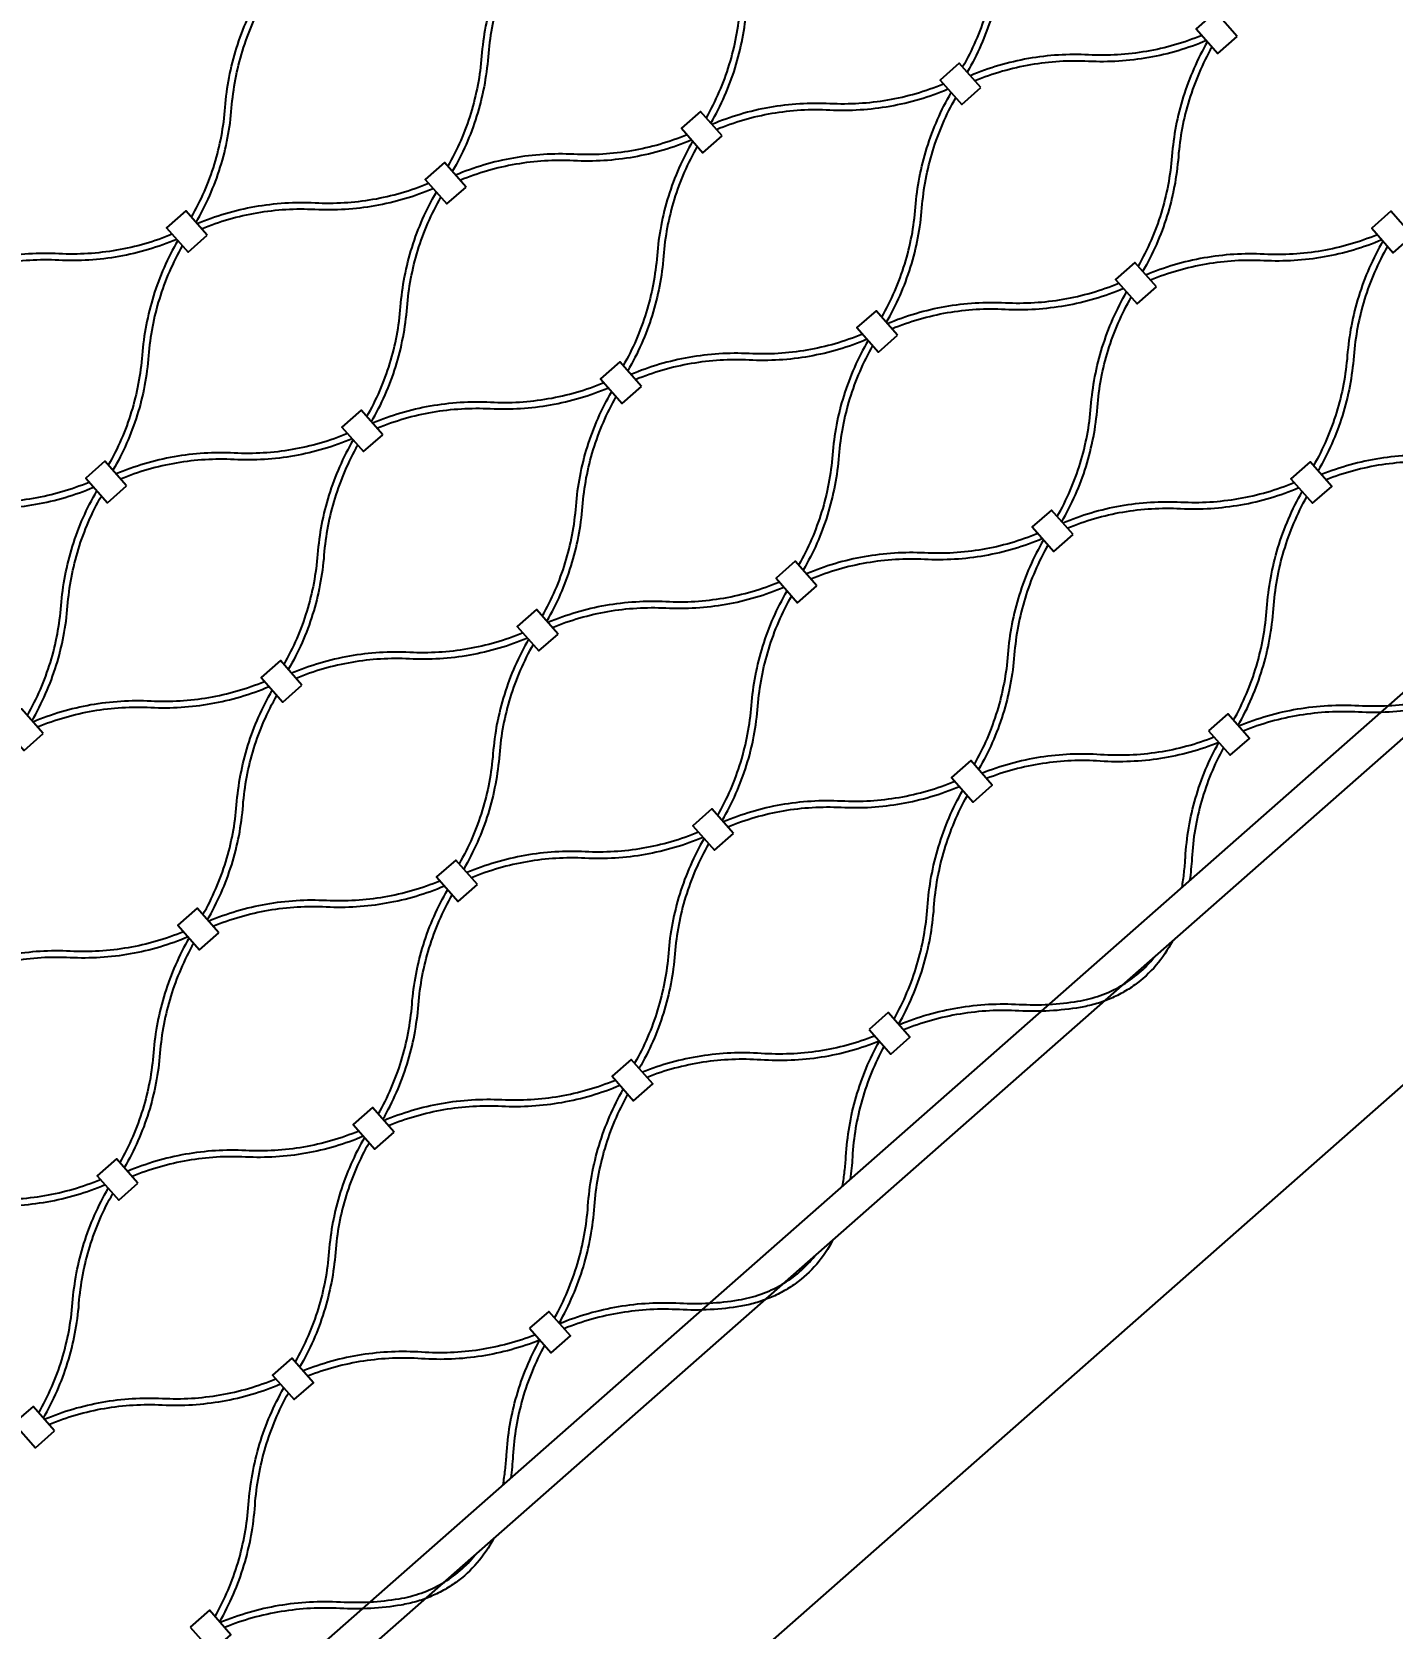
# Model space of a CAD drawing. Header units: millimetres. Extents: x 832728086 to 834530684, y 817551485 to 818349469.
# Drawn here: x 834421415.9 to 834421734.8, y 817819276.6 to 817819650.7 of the extents above; entities that cross this region are included whole.
import ezdxf

# ---------------------------------------------------------------- set-up
doc = ezdxf.new("R2010")
doc.units = ezdxf.units.MM
doc.header["$LTSCALE"] = 100
doc.layers.add('056-Railing-l', color=6, linetype='Continuous', lineweight=25)
for name, color, linetype in [('A-COLS', 3, 'Continuous'), ('DLN0401_', 7, 'Continuous'), ('mesh- l', 8, 'Continuous')]:
    doc.layers.add(name, color=color, linetype=linetype)
doc.styles.get("Standard").update_dxf_attribs({"font": 'swiss.ttf'})

msp = doc.modelspace()

# ---------------------------------------------------------------- linework, layer by layer
at = {"layer": '056-Railing-l'}
for points in [[(834421017.3216, 817818862.1527), (834422015.7335, 817819740.83)], [(834421022.6069, 817818856.1472), (834422021.0188, 817819734.8245)]]:
    msp.add_lwpolyline(points, dxfattribs=at)
at = {"layer": 'A-COLS'}
msp.add_line((834424152.0256, 817821529.0111, 0.0052), (834419835.8825, 817817730.4819, 0.0052), dxfattribs=at)
at = {"layer": 'mesh- l'}
for points in [[(834421650.3818, 817819695.13, 0.05643381), (834421644.6902, 817819682.184, 0.05608633), (834421642.0274, 817819668.2938, -0.05520174), (834421639.4943, 817819654.9527, -0.05548959), (834421634.0968, 817819642.4931)], [(834421651.4486, 817819693.9178, 0.05541212), (834421646.0647, 817819681.4696, 0.05509445), (834421643.5374, 817819668.1437, -0.0561917), (834421640.8688, 817819654.2385, -0.05650781), (834421635.1634, 817819641.2811)], [(834421574.0156, 817819630.5385, 0.05541212), (834421579.3995, 817819642.9866, 0.05509445), (834421581.9268, 817819656.3126, -0.0561917), (834421584.5954, 817819670.2177, -0.05650781), (834421590.3008, 817819683.1751)], [(834421575.0824, 817819629.3263, 0.05643381), (834421580.774, 817819642.2723, 0.05608633), (834421583.4368, 817819656.1624, -0.05520174), (834421585.9699, 817819669.5035, -0.05548959), (834421591.3674, 817819681.9632)], [(834421529.6886, 817819671.824, 0.05643381), (834421523.997, 817819658.8779, 0.05608633), (834421521.3342, 817819644.9878, -0.05520174), (834421518.8011, 817819631.6467, -0.05548959), (834421513.4036, 817819619.187)], [(834421530.7554, 817819670.6117, 0.05541212), (834421525.3715, 817819658.1636, 0.05509445), (834421522.8442, 817819644.8376, -0.0561917), (834421520.1756, 817819630.9325, -0.05650781), (834421514.4702, 817819617.9751)], [(834421453.3224, 817819607.2325, 0.05541212), (834421458.7063, 817819619.6806, 0.05509445), (834421461.2336, 817819633.0066, -0.0561917), (834421463.9022, 817819646.9117, -0.05650781), (834421469.6076, 817819659.8691)], [(834421454.3892, 817819606.0202, 0.05643381), (834421460.0808, 817819618.9663, 0.05608633), (834421462.7436, 817819632.8564, -0.05520174), (834421465.2767, 817819646.1975, -0.05548959), (834421470.6742, 817819658.6572)], [(834421690.2047, 817819649.8806, -0.05541212), (834421677.1733, 817819646.1219, -0.05509445), (834421663.6343, 817819645.3083, 0.0561917), (834421649.5027, 817819644.428, 0.05650781), (834421635.9254, 817819640.4152)], [(834421691.2715, 817819648.6683, -0.05643381), (834421677.7072, 817819644.6678, -0.05608633), (834421663.5914, 817819643.7914, 0.05520174), (834421650.0365, 817819642.974, 0.05548959), (834421636.992, 817819639.2033)], [(834421691.5023, 817819648.4061, 0.05643381), (834421685.8107, 817819635.4601, 0.05608633), (834421683.1479, 817819621.5699, -0.05520174), (834421680.6148, 817819608.2289, -0.05548959), (834421675.2173, 817819595.7692)], [(834421692.5691, 817819647.1939, 0.05541212), (834421687.1852, 817819634.7457, 0.05509445), (834421684.6579, 817819621.4198, -0.0561917), (834421681.9893, 817819607.5146, -0.05650781), (834421676.2839, 817819594.5572)], [(834421575.3132, 817819629.064, -0.05643381), (834421588.8775, 817819633.0646, -0.05608633), (834421602.9933, 817819633.9409, 0.05520174), (834421616.5482, 817819634.7584, 0.05548959), (834421629.5927, 817819638.5291)], [(834421576.38, 817819627.8518, -0.05541212), (834421589.4114, 817819631.6105, -0.05509445), (834421602.9504, 817819632.4241, 0.0561917), (834421617.082, 817819633.3044, 0.05650781), (834421630.6593, 817819637.3172)], [(834421615.1361, 817819583.8146, 0.05541212), (834421620.52, 817819596.2627, 0.05509445), (834421623.0473, 817819609.5887, -0.0561917), (834421625.7159, 817819623.4938, -0.05650781), (834421631.4213, 817819636.4513)], [(834421616.2029, 817819582.6024, 0.05643381), (834421621.8945, 817819595.5484, 0.05608633), (834421624.5573, 817819609.4385, -0.05520174), (834421627.0904, 817819622.7796, -0.05548959), (834421632.4879, 817819635.2393)], [(834421569.5115, 817819626.5745, -0.05541212), (834421556.4801, 817819622.8159, -0.05509445), (834421542.9411, 817819622.0022, 0.0561917), (834421528.8095, 817819621.122, 0.05650781), (834421515.2322, 817819617.1092)], [(834421570.5783, 817819625.3623, -0.05643381), (834421557.014, 817819621.3617, -0.05608633), (834421542.8982, 817819620.4854, 0.05520174), (834421529.3433, 817819619.6679, 0.05548959), (834421516.2988, 817819615.8972)], [(834421570.8091, 817819625.1001, 0.05643381), (834421565.1175, 817819612.154, 0.05608633), (834421562.4547, 817819598.2639, -0.05520174), (834421559.9216, 817819584.9228, -0.05548959), (834421554.5241, 817819572.4631)], [(834421571.8759, 817819623.8879, 0.05541212), (834421566.492, 817819611.4397, 0.05509445), (834421563.9647, 817819598.1138, -0.0561917), (834421561.2961, 817819584.2086, -0.05650781), (834421555.5907, 817819571.2512)], [(834421454.62, 817819605.758, -0.05643381), (834421468.1843, 817819609.7586, -0.05608633), (834421482.3001, 817819610.6349, 0.05520174), (834421495.855, 817819611.4524, 0.05548959), (834421508.8995, 817819615.2231)], [(834421455.6868, 817819604.5458, -0.05541212), (834421468.7182, 817819608.3044, -0.05509445), (834421482.2572, 817819609.1181, 0.0561917), (834421496.3888, 817819609.9983, 0.05650781), (834421509.9661, 817819614.0111)], [(834421494.4429, 817819560.5086, 0.05541212), (834421499.8268, 817819572.9567, 0.05509445), (834421502.3541, 817819586.2827, -0.0561917), (834421505.0227, 817819600.1878, -0.05650781), (834421510.7281, 817819613.1452)], [(834421495.5097, 817819559.2963, 0.05643381), (834421501.2013, 817819572.2424, 0.05608633), (834421503.8641, 817819586.1325, -0.05520174), (834421506.3972, 817819599.4736, -0.05548959), (834421511.7947, 817819611.9333)], [(834421448.8183, 817819603.2685, -0.05541212), (834421435.7869, 817819599.5098, -0.05509445), (834421422.2479, 817819598.6962, 0.0561917), (834421408.1164, 817819597.816, 0.05650781), (834421394.539, 817819593.8032)], [(834421449.8851, 817819602.0563, -0.05643381), (834421436.3208, 817819598.0557, -0.05608633), (834421422.205, 817819597.1794, 0.05520174), (834421408.6502, 817819596.3619, 0.05548959), (834421395.6056, 817819592.5912)], [(834421450.1159, 817819601.7941, 0.05643381), (834421444.4243, 817819588.848, 0.05608633), (834421441.7615, 817819574.9579, -0.05520174), (834421439.2284, 817819561.6168, -0.05548959), (834421433.8309, 817819549.1571)], [(834421451.1827, 817819600.5818, 0.05541212), (834421445.7988, 817819588.1337, 0.05509445), (834421443.2715, 817819574.8077, -0.0561917), (834421440.6029, 817819560.9026, -0.05650781), (834421434.8975, 817819547.9452)], [(834421731.3252, 817819603.1567, -0.05541212), (834421718.2939, 817819599.398, -0.05509445), (834421704.7548, 817819598.5844, 0.0561917), (834421690.6233, 817819597.7041, 0.05650781), (834421677.046, 817819593.6913)], [(834421732.392, 817819601.9444, -0.05643381), (834421718.8277, 817819597.9439, -0.05608633), (834421704.7119, 817819597.0676, 0.05520174), (834421691.1571, 817819596.2501, 0.05548959), (834421678.1126, 817819592.4794)], [(834421732.6228, 817819601.6822, 0.05643381), (834421726.9312, 817819588.7362, 0.05608633), (834421724.2685, 817819574.8461, -0.05520174), (834421721.7354, 817819561.505, -0.05548959), (834421716.3378, 817819549.0453)], [(834421733.6896, 817819600.47, 0.05541212), (834421728.3057, 817819588.0219, 0.05509445), (834421725.7784, 817819574.6959, -0.0561917), (834421723.1098, 817819560.7908, -0.05650781), (834421717.4044, 817819547.8333)], [(834421616.4337, 817819582.3402, -0.05643381), (834421629.998, 817819586.3407, -0.05608633), (834421644.1139, 817819587.217, 0.05520174), (834421657.6687, 817819588.0345, 0.05548959), (834421670.7132, 817819591.8052)], [(834421617.5006, 817819581.1279, -0.05541212), (834421630.5319, 817819584.8866, -0.05509445), (834421644.071, 817819585.7002, 0.0561917), (834421658.2025, 817819586.5805, 0.05650781), (834421671.7798, 817819590.5933)], [(834421656.2566, 817819537.0907, 0.05541212), (834421661.6405, 817819549.5388, 0.05509445), (834421664.1678, 817819562.8648, -0.0561917), (834421666.8365, 817819576.77, -0.05650781), (834421672.5418, 817819589.7274)], [(834421657.3235, 817819535.8785, 0.05643381), (834421663.0151, 817819548.8245, 0.05608633), (834421665.6778, 817819562.7147, -0.05520174), (834421668.2109, 817819576.0557, -0.05548959), (834421673.6084, 817819588.5154)], [(834421610.632, 817819579.8506, -0.05541212), (834421597.6007, 817819576.092, -0.05509445), (834421584.0616, 817819575.2784, 0.0561917), (834421569.9301, 817819574.3981, 0.05650781), (834421556.3528, 817819570.3853)], [(834421611.6988, 817819578.6384, -0.05643381), (834421598.1345, 817819574.6378, -0.05608633), (834421584.0187, 817819573.7615, 0.05520174), (834421570.4639, 817819572.9441, 0.05548959), (834421557.4194, 817819569.1734)], [(834421611.9296, 817819578.3762, 0.05643381), (834421606.238, 817819565.4301, 0.05608633), (834421603.5753, 817819551.54, -0.05520174), (834421601.0422, 817819538.1989, -0.05548959), (834421595.6446, 817819525.7392)], [(834421612.9964, 817819577.164, 0.05541212), (834421607.6125, 817819564.7158, 0.05509445), (834421605.0852, 817819551.3899, -0.0561917), (834421602.4166, 817819537.4847, -0.05650781), (834421596.7112, 817819524.5273)], [(834421495.7405, 817819559.0341, -0.05643381), (834421509.3048, 817819563.0347, -0.05608633), (834421523.4207, 817819563.911, 0.05520174), (834421536.9755, 817819564.7285, 0.05548959), (834421550.02, 817819568.4992)], [(834421496.8074, 817819557.8219, -0.05541212), (834421509.8387, 817819561.5806, -0.05509445), (834421523.3778, 817819562.3942, 0.0561917), (834421537.5093, 817819563.2744, 0.05650781), (834421551.0866, 817819567.2872)], [(834421535.5634, 817819513.7847, 0.05541212), (834421540.9473, 817819526.2328, 0.05509445), (834421543.4746, 817819539.5588, -0.0561917), (834421546.1433, 817819553.4639, -0.05650781), (834421551.8486, 817819566.4213)], [(834421536.6303, 817819512.5725, 0.05643381), (834421542.3219, 817819525.5185, 0.05608633), (834421544.9846, 817819539.4086, -0.05520174), (834421547.5177, 817819552.7497, -0.05548959), (834421552.9152, 817819565.2094)], [(834421489.9388, 817819556.5446, -0.05541212), (834421476.9075, 817819552.786, -0.05509445), (834421463.3684, 817819551.9723, 0.0561917), (834421449.2369, 817819551.0921, 0.05650781), (834421435.6596, 817819547.0793)], [(834421491.0056, 817819555.3324, -0.05643381), (834421477.4413, 817819551.3318, -0.05608633), (834421463.3255, 817819550.4555, 0.05520174), (834421449.7707, 817819549.638, 0.05548959), (834421436.7262, 817819545.8673)], [(834421491.2364, 817819555.0702, 0.05643381), (834421485.5448, 817819542.1241, 0.05608633), (834421482.8821, 817819528.234, -0.05520174), (834421480.349, 817819514.8929, -0.05548959), (834421474.9514, 817819502.4332)], [(834421772.6596, 817819555.4038, -0.05599755), (834421759.5604, 817819551.8741, -0.0550563), (834421746.0028, 817819551.3135, 0.05611313), (834421731.8519, 817819550.6984, 0.05708602), (834421718.2023, 817819546.9268)], [(834421492.3033, 817819553.8579, 0.05541212), (834421486.9193, 817819541.4098, 0.05509445), (834421484.392, 817819528.0838, -0.0561917), (834421481.7234, 817819514.1787, -0.05650781), (834421476.018, 817819501.2213)], [(834421773.7322, 817819554.185, -0.05708602), (834421760.0826, 817819550.4134, -0.05611313), (834421745.9317, 817819549.7983, 0.0550563), (834421732.3741, 817819549.2377, 0.05599755), (834421719.2749, 817819545.708)], [(834421375.0473, 817819535.7281, -0.05643381), (834421388.6116, 817819539.7287, -0.05608633), (834421402.7275, 817819540.605, 0.05520174), (834421416.2823, 817819541.4225, 0.05548959), (834421429.3268, 817819545.1931)], [(834421376.1142, 817819534.5159, -0.05541212), (834421389.1455, 817819538.2745, -0.05509445), (834421402.6846, 817819539.0882, 0.0561917), (834421416.8161, 817819539.9684, 0.05650781), (834421430.3934, 817819543.9812)], [(834421657.5542, 817819535.6163, -0.05643381), (834421671.1185, 817819539.6168, -0.05608633), (834421685.2344, 817819540.4931, 0.05520174), (834421698.7892, 817819541.3106, 0.05548959), (834421711.8337, 817819545.0813)], [(834421658.6211, 817819534.404, -0.05541212), (834421671.6524, 817819538.1627, -0.05509445), (834421685.1915, 817819538.9763, 0.0561917), (834421699.323, 817819539.8566, 0.05650781), (834421712.9003, 817819543.8694)], [(834421414.8702, 817819490.4787, 0.05541212), (834421420.2541, 817819502.9268, 0.05509445), (834421422.7814, 817819516.2528, -0.0561917), (834421425.4501, 817819530.1579, -0.05650781), (834421431.1554, 817819543.1153)], [(834421415.9371, 817819489.2664, 0.05643381), (834421421.6287, 817819502.2125, 0.05608633), (834421424.2914, 817819516.1026, -0.05520174), (834421426.8245, 817819529.4437, -0.05548959), (834421432.222, 817819541.9034)], [(834421697.591, 817819489.3379, 0.05501314), (834421702.9526, 817819502.0342, 0.05502564), (834421705.4161, 817819515.5942, -0.05608013), (834421708.0176, 817819529.7443, -0.05606721), (834421713.6982, 817819542.9628)], [(834421698.6636, 817819488.1191, 0.05606721), (834421704.3442, 817819501.3375, 0.05608013), (834421706.9457, 817819515.4877, -0.05502564), (834421709.4092, 817819529.0477, -0.05501314), (834421714.7708, 817819541.744)], [(834421651.7525, 817819533.1268, -0.05541212), (834421638.7212, 817819529.3681, -0.05509445), (834421625.1821, 817819528.5545, 0.0561917), (834421611.0506, 817819527.6742, 0.05650781), (834421597.4733, 817819523.6614)], [(834421652.8193, 817819531.9145, -0.05643381), (834421639.2551, 817819527.9139, -0.05608633), (834421625.1392, 817819527.0376, 0.05520174), (834421611.5844, 817819526.2202, 0.05548959), (834421598.5399, 817819522.4495)], [(834421653.0501, 817819531.6523, 0.05643381), (834421647.3585, 817819518.7063, 0.05608633), (834421644.6958, 817819504.8161, -0.05520174), (834421642.1627, 817819491.4751, -0.05548959), (834421636.7651, 817819479.0154)], [(834421654.117, 817819530.4401, 0.05541212), (834421648.733, 817819517.9919, 0.05509445), (834421646.2058, 817819504.666, -0.0561917), (834421643.5371, 817819490.7608, -0.05650781), (834421637.8317, 817819477.8034)], [(834421536.861, 817819512.3102, -0.05643381), (834421550.4253, 817819516.3108, -0.05608633), (834421564.5412, 817819517.1871, 0.05520174), (834421578.096, 817819518.0046, 0.05548959), (834421591.1405, 817819521.7753)], [(834421537.9279, 817819511.098, -0.05541212), (834421550.9592, 817819514.8567, -0.05509445), (834421564.4983, 817819515.6703, 0.0561917), (834421578.6298, 817819516.5506, 0.05650781), (834421592.2071, 817819520.5634)], [(834421576.6839, 817819467.0608, 0.05541212), (834421582.0679, 817819479.5089, 0.05509445), (834421584.5951, 817819492.8349, -0.0561917), (834421587.2638, 817819506.74, -0.05650781), (834421592.9692, 817819519.6975)], [(834421577.7508, 817819465.8486, 0.05643381), (834421583.4424, 817819478.7946, 0.05608633), (834421586.1051, 817819492.6847, -0.05520174), (834421588.6382, 817819506.0258, -0.05548959), (834421594.0358, 817819518.4855)], [(834421531.0593, 817819509.8207, -0.05541212), (834421518.028, 817819506.0621, -0.05509445), (834421504.4889, 817819505.2484, 0.0561917), (834421490.3574, 817819504.3682, 0.05650781), (834421476.7801, 817819500.3554)], [(834421532.1262, 817819508.6085, -0.05643381), (834421518.5619, 817819504.6079, -0.05608633), (834421504.446, 817819503.7316, 0.05520174), (834421490.8912, 817819502.9141, 0.05548959), (834421477.8467, 817819499.1434)], [(834421532.3569, 817819508.3463, 0.05643381), (834421526.6653, 817819495.4002, 0.05608633), (834421524.0026, 817819481.5101, -0.05520174), (834421521.4695, 817819468.169, -0.05548959), (834421516.0719, 817819455.7093)], [(834421533.4238, 817819507.1341, 0.05541212), (834421528.0398, 817819494.6859, 0.05509445), (834421525.5126, 817819481.3599, -0.0561917), (834421522.8439, 817819467.4548, -0.05650781), (834421517.1385, 817819454.4974)], [(834421762.8331, 817819507.6017, -0.05861222), (834421759.0262, 817819501.952, -0.05918417), (834421754.0076, 817819497.3462, -0.02931437), (834421751.1108, 817819495.507, -0.02849813), (834421748.0209, 817819494.014, -0.02885982), (834421744.6754, 817819492.8478, -0.02750146), (834421741.2194, 817819492.0651, -0.0280161), (834421734.0598, 817819491.2619, -0.02801983), (834421726.8552, 817819491.2642, 0.05502888), (834421713.0934, 817819490.5259, 0.05501523), (834421699.8239, 817819486.8039)], [(834421698.7497, 817819488.0214, -0.05606931), (834421712.5773, 817819491.9941, -0.05608344), (834421726.942, 817819492.7951, 0.02749376), (834421733.843, 817819492.7856, 0.02749016), (834421740.7034, 817819493.5333, 0.04358453), (834421745.9009, 817819494.864, 0.04703204), (834421750.7706, 817819497.1077, 0.04662132), (834421754.9939, 817819500.1159, 0.04736718), (834421758.5806, 817819503.8593)], [(834421416.1678, 817819489.0042, -0.05643381), (834421429.7321, 817819493.0048, -0.05608633), (834421443.848, 817819493.8811, 0.05520174), (834421457.4028, 817819494.6986, 0.05548959), (834421470.4473, 817819498.4693)], [(834421417.2347, 817819487.792, -0.05541212), (834421430.266, 817819491.5506, -0.05509445), (834421443.8051, 817819492.3643, 0.0561917), (834421457.9366, 817819493.2445, 0.05650781), (834421471.5139, 817819497.2573)], [(834421455.9907, 817819443.7548, 0.05541212), (834421461.3747, 817819456.2029, 0.05509445), (834421463.9019, 817819469.5289, -0.0561917), (834421466.5706, 817819483.434, -0.05650781), (834421472.276, 817819496.3914)], [(834421457.0576, 817819442.5425, 0.05643381), (834421462.7492, 817819455.4886, 0.05608633), (834421465.4119, 817819469.3787, -0.05520174), (834421467.945, 817819482.7198, -0.05548959), (834421473.3426, 817819495.1795)], [(834421693.0869, 817819485.3739, -0.05599755), (834421679.9877, 817819481.8442, -0.0550563), (834421666.4301, 817819481.2836, 0.05611313), (834421652.2792, 817819480.6685, 0.05708602), (834421638.6296, 817819476.8968)], [(834421694.1595, 817819484.1551, -0.05708602), (834421680.5099, 817819480.3835, -0.05611313), (834421666.359, 817819479.7684, 0.0550563), (834421652.8014, 817819479.2078, 0.05599755), (834421639.7022, 817819475.678)], [(834421685.5228, 817819450.2198, 0.01408298), (834421686.0138, 817819453.6621, 0.01401475), (834421686.3106, 817819457.1265, -0.05610981), (834421688.7009, 817819471.088, -0.05708383), (834421694.1595, 817819484.1551)], [(834421695.2337, 817819482.9377, 0.05599537), (834421690.0843, 817819470.3862, 0.05505305), (834421687.8227, 817819457.0064, -0.01031216), (834421687.6181, 817819454.3924, -0.0103492), (834421687.3058, 817819451.789)], [(834421577.9816, 817819465.5863, -0.05643381), (834421591.5458, 817819469.5869, -0.05608633), (834421605.6617, 817819470.4632, 0.05520174), (834421619.2165, 817819471.2807, 0.05548959), (834421632.261, 817819475.0514)], [(834421579.0484, 817819464.3741, -0.05541212), (834421592.0797, 817819468.1328, -0.05509445), (834421605.6188, 817819468.9464, 0.0561917), (834421619.7503, 817819469.8267, 0.05650781), (834421633.3276, 817819473.8395)], [(834421618.0183, 817819419.3079, 0.05501314), (834421623.3799, 817819432.0043, 0.05502564), (834421625.8434, 817819445.5642, -0.05608013), (834421628.445, 817819459.7144, -0.05606721), (834421634.1255, 817819472.9329)], [(834421619.091, 817819418.0892, 0.05606721), (834421624.7715, 817819431.3076, 0.05608013), (834421627.373, 817819445.4578, -0.05502564), (834421629.8366, 817819459.0178, -0.05501314), (834421635.1981, 817819471.7141)], [(834421572.1798, 817819463.0968, -0.05541212), (834421559.1485, 817819459.3382, -0.05509445), (834421545.6094, 817819458.5246, 0.0561917), (834421531.4779, 817819457.6443, 0.05650781), (834421517.9006, 817819453.6315)], [(834421573.2467, 817819461.8846, -0.05643381), (834421559.6824, 817819457.884, -0.05608633), (834421545.5665, 817819457.0077, 0.05520174), (834421532.0117, 817819456.1902, 0.05548959), (834421518.9672, 817819452.4196)], [(834421573.4774, 817819461.6224, 0.05643381), (834421567.7858, 817819448.6763, 0.05608633), (834421565.1231, 817819434.7862, -0.05520174), (834421562.59, 817819421.4451, -0.05548959), (834421557.1925, 817819408.9854)], [(834421574.5443, 817819460.4102, 0.05541212), (834421569.1604, 817819447.962, 0.05509445), (834421566.6331, 817819434.6361, -0.0561917), (834421563.9644, 817819420.7309, -0.05650781), (834421558.2591, 817819407.7735)], [(834421457.2884, 817819442.2803, -0.05643381), (834421470.8526, 817819446.2809, -0.05608633), (834421484.9685, 817819447.1572, 0.05520174), (834421498.5233, 817819447.9747, 0.05548959), (834421511.5678, 817819451.7454)], [(834421458.3552, 817819441.0681, -0.05541212), (834421471.3865, 817819444.8268, -0.05509445), (834421484.9256, 817819445.6404, 0.0561917), (834421499.0571, 817819446.5206, 0.05650781), (834421512.6344, 817819450.5334)], [(834421497.1113, 817819397.0309, 0.05541212), (834421502.4952, 817819409.479, 0.05509445), (834421505.0225, 817819422.805, -0.0561917), (834421507.6911, 817819436.7101, -0.05650781), (834421513.3965, 817819449.6675)], [(834421498.1781, 817819395.8187, 0.05643381), (834421503.8697, 817819408.7647, 0.05608633), (834421506.5324, 817819422.6548, -0.05520174), (834421509.0655, 817819435.9959, -0.05548959), (834421514.4631, 817819448.4556)], [(834421451.4866, 817819439.7908, -0.05541212), (834421438.4553, 817819436.0321, -0.05509445), (834421424.9162, 817819435.2185, 0.0561917), (834421410.7847, 817819434.3383, 0.05650781), (834421397.2074, 817819430.3255)], [(834421452.5535, 817819438.5786, -0.05643381), (834421438.9892, 817819434.578, -0.05608633), (834421424.8733, 817819433.7017, 0.05520174), (834421411.3185, 817819432.8842, 0.05548959), (834421398.274, 817819429.1135)], [(834421452.7842, 817819438.3164, 0.05643381), (834421447.0926, 817819425.3703, 0.05608633), (834421444.4299, 817819411.4802, -0.05520174), (834421441.8968, 817819398.1391, -0.05548959), (834421436.4993, 817819385.6794)], [(834421453.8511, 817819437.1041, 0.05541212), (834421448.4672, 817819424.656, 0.05509445), (834421445.9399, 817819411.33, -0.0561917), (834421443.2712, 817819397.4249, -0.05650781), (834421437.5659, 817819384.4675)], [(834421683.2604, 817819437.5718, -0.05861222), (834421679.4535, 817819431.9221, -0.05918417), (834421674.4349, 817819427.3163, -0.02931437), (834421671.5381, 817819425.4771, -0.02849813), (834421668.4482, 817819423.9841, -0.02885982), (834421665.1027, 817819422.8179, -0.02750146), (834421661.6468, 817819422.0352, -0.0280161), (834421654.4871, 817819421.232, -0.02801983), (834421647.2825, 817819421.2343, 0.05502888), (834421633.5207, 817819420.496, 0.05501523), (834421620.2512, 817819416.774)], [(834421619.177, 817819417.9915, -0.05606931), (834421633.0047, 817819421.9642, -0.05608344), (834421647.3693, 817819422.7652, 0.02749376), (834421654.2703, 817819422.7557, 0.02749016), (834421661.1307, 817819423.5034, 0.04358453), (834421666.3282, 817819424.8341, 0.04703204), (834421671.1979, 817819427.0778, 0.04662132), (834421675.4212, 817819430.086, 0.04736718), (834421679.008, 817819433.8294)], [(834421613.5142, 817819415.344, -0.05599755), (834421600.4151, 817819411.8143, -0.0550563), (834421586.8574, 817819411.2536, 0.05611313), (834421572.7065, 817819410.6386, 0.05708602), (834421559.0569, 817819406.8669)], [(834421614.5868, 817819414.1252, -0.05708602), (834421600.9372, 817819410.3535, -0.05611313), (834421586.7864, 817819409.7385, 0.0550563), (834421573.2287, 817819409.1778, 0.05599755), (834421560.1296, 817819405.6481)], [(834421605.9501, 817819380.1899, 0.01408298), (834421606.4411, 817819383.6322, 0.01401475), (834421606.738, 817819387.0966, -0.05610981), (834421609.1282, 817819401.0581, -0.05708383), (834421614.5868, 817819414.1252)], [(834421615.661, 817819412.9077, 0.05599537), (834421610.5116, 817819400.3563, 0.05505305), (834421608.25, 817819386.9765, -0.01031216), (834421608.0455, 817819384.3624, -0.0103492), (834421607.7331, 817819381.7591)], [(834421498.4089, 817819395.5564, -0.05643381), (834421511.9732, 817819399.557, -0.05608633), (834421526.089, 817819400.4333, 0.05520174), (834421539.6438, 817819401.2508, 0.05548959), (834421552.6884, 817819405.0215)], [(834421499.4757, 817819394.3442, -0.05541212), (834421512.507, 817819398.1029, -0.05509445), (834421526.0461, 817819398.9165, 0.0561917), (834421540.1776, 817819399.7967, 0.05650781), (834421553.755, 817819403.8095)], [(834421538.4457, 817819349.278, 0.05501314), (834421543.8072, 817819361.9744, 0.05502564), (834421546.2708, 817819375.5343, -0.05608013), (834421548.8723, 817819389.6845, -0.05606721), (834421554.5528, 817819402.903)], [(834421539.5183, 817819348.0592, 0.05606721), (834421545.1988, 817819361.2777, 0.05608013), (834421547.8003, 817819375.4279, -0.05502564), (834421550.2639, 817819388.9878, -0.05501314), (834421555.6254, 817819401.6842)], [(834421492.6071, 817819393.0669, -0.05541212), (834421479.5758, 817819389.3083, -0.05509445), (834421466.0368, 817819388.4946, 0.0561917), (834421451.9052, 817819387.6144, 0.05650781), (834421438.3279, 817819383.6016)], [(834421493.674, 817819391.8547, -0.05643381), (834421480.1097, 817819387.8541, -0.05608633), (834421465.9938, 817819386.9778, 0.05520174), (834421452.439, 817819386.1603, 0.05548959), (834421439.3945, 817819382.3896)], [(834421493.9048, 817819391.5925, 0.05643381), (834421488.2132, 817819378.6464, 0.05608633), (834421485.5504, 817819364.7563, -0.05520174), (834421483.0173, 817819351.4152, -0.05548959), (834421477.6198, 817819338.9555)], [(834421494.9716, 817819390.3803, 0.05541212), (834421489.5877, 817819377.9321, 0.05509445), (834421487.0604, 817819364.6061, -0.0561917), (834421484.3918, 817819350.701, -0.05650781), (834421478.6864, 817819337.7436)], [(834421377.7157, 817819372.2504, -0.05643381), (834421391.28, 817819376.251, -0.05608633), (834421405.3958, 817819377.1273, 0.05520174), (834421418.9506, 817819377.9448, 0.05548959), (834421431.9952, 817819381.7155)], [(834421378.7825, 817819371.0382, -0.05541212), (834421391.8138, 817819374.7968, -0.05509445), (834421405.3529, 817819375.6105, 0.0561917), (834421419.4844, 817819376.4907, 0.05650781), (834421433.0618, 817819380.5035)], [(834421417.5386, 817819327.001, 0.05541212), (834421422.9225, 817819339.4491, 0.05509445), (834421425.4498, 817819352.7751, -0.0561917), (834421428.1184, 817819366.6802, -0.05650781), (834421433.8238, 817819379.6376)], [(834421418.6054, 817819325.7887, 0.05643381), (834421424.297, 817819338.7348, 0.05608633), (834421426.9598, 817819352.6249, -0.05520174), (834421429.4929, 817819365.966, -0.05548959), (834421434.8904, 817819378.4257)], [(834421603.6877, 817819367.5419, -0.05861222), (834421599.8808, 817819361.8922, -0.05918417), (834421594.8622, 817819357.2864, -0.02931437), (834421591.9654, 817819355.4471, -0.02849813), (834421588.8755, 817819353.9542, -0.02885982), (834421585.53, 817819352.788, -0.02750146), (834421582.0741, 817819352.0052, -0.0280161), (834421574.9144, 817819351.202, -0.02801983), (834421567.7099, 817819351.2044, 0.05502888), (834421553.948, 817819350.4661, 0.05501523), (834421540.6785, 817819346.7441)], [(834421539.6044, 817819347.9616, -0.05606931), (834421553.432, 817819351.9343, -0.05608344), (834421567.7967, 817819352.7353, 0.02749376), (834421574.6977, 817819352.7258, 0.02749016), (834421581.5581, 817819353.4735, 0.04358453), (834421586.7555, 817819354.8042, 0.04703204), (834421591.6253, 817819357.0479, 0.04662132), (834421595.8485, 817819360.0561, 0.04736718), (834421599.4353, 817819363.7994)], [(834421533.9415, 817819345.3141, -0.05599755), (834421520.8424, 817819341.7844, -0.0550563), (834421507.2847, 817819341.2237, 0.05611313), (834421493.1339, 817819340.6087, 0.05708602), (834421479.4843, 817819336.837)], [(834421535.0142, 817819344.0953, -0.05708602), (834421521.3646, 817819340.3236, -0.05611313), (834421507.2137, 817819339.7086, 0.0550563), (834421493.656, 817819339.1479, 0.05599755), (834421480.5569, 817819335.6182)], [(834421526.3774, 817819310.16, 0.01408298), (834421526.8684, 817819313.6022, 0.01401475), (834421527.1653, 817819317.0667, -0.05610981), (834421529.5555, 817819331.0281, -0.05708383), (834421535.0142, 817819344.0953)], [(834421536.0883, 817819342.8778, 0.05599537), (834421530.9389, 817819330.3263, 0.05505305), (834421528.6773, 817819316.9466, -0.01031216), (834421528.4728, 817819314.3325, -0.0103492), (834421528.1605, 817819311.7292)], [(834421418.8362, 817819325.5265, -0.05643381), (834421432.4005, 817819329.5271, -0.05608633), (834421446.5164, 817819330.4034, 0.05520174), (834421460.0712, 817819331.2209, 0.05548959), (834421473.1157, 817819334.9916)], [(834421419.9031, 817819324.3143, -0.05541212), (834421432.9344, 817819328.073, -0.05509445), (834421446.4734, 817819328.8866, 0.0561917), (834421460.605, 817819329.7668, 0.05650781), (834421474.1823, 817819333.7796)], [(834421458.873, 817819279.2481, 0.05501314), (834421464.2345, 817819291.9444, 0.05502564), (834421466.6981, 817819305.5044, -0.05608013), (834421469.2996, 817819319.6546, -0.05606721), (834421474.9801, 817819332.873)], [(834421459.9456, 817819278.0293, 0.05606721), (834421465.6261, 817819291.2478, 0.05608013), (834421468.2277, 817819305.398, -0.05502564), (834421470.6912, 817819318.9579, -0.05501314), (834421476.0528, 817819331.6543)], [(834421524.115, 817819297.512, -0.05861222), (834421520.3081, 817819291.8622, -0.05918417), (834421515.2896, 817819287.2564, -0.02931437), (834421512.3928, 817819285.4172, -0.02849813), (834421509.3029, 817819283.9242, -0.02885982), (834421505.9574, 817819282.758, -0.02750146), (834421502.5014, 817819281.9753, -0.0280161), (834421495.3417, 817819281.1721, -0.02801983), (834421488.1372, 817819281.1745, 0.05502888), (834421474.3754, 817819280.4362, 0.05501523), (834421461.1058, 817819276.7142)], [(834421460.0317, 817819277.9316, -0.05606931), (834421473.8593, 817819281.9044, -0.05608344), (834421488.224, 817819282.7053, 0.02749376), (834421495.125, 817819282.6958, 0.02749016), (834421501.9854, 817819283.4436, 0.04358453), (834421507.1829, 817819284.7743, 0.04703204), (834421512.0526, 817819287.018, 0.04662132), (834421516.2759, 817819290.0261, 0.04736718), (834421519.8626, 817819293.7695)]]:
    msp.add_lwpolyline(points, format="xyb", dxfattribs=at)
for points in [[(834421698.4231, 817819649.6241), (834421693.3589, 817819655.3783), (834421688.8548, 817819651.4143), (834421693.919, 817819645.6601)], [(834421638.3801, 817819637.626), (834421633.316, 817819643.3803), (834421628.8118, 817819639.4163), (834421633.876, 817819633.6621)], [(834421577.7299, 817819626.318), (834421572.6657, 817819632.0723), (834421568.1616, 817819628.1083), (834421573.2258, 817819622.3541)], [(834421517.6869, 817819614.32), (834421512.6228, 817819620.0742), (834421508.1186, 817819616.1103), (834421513.1828, 817819610.3561)], [(834421457.0367, 817819603.012), (834421451.9725, 817819608.7662), (834421447.4684, 817819604.8023), (834421452.5326, 817819599.048)], [(834421739.5436, 817819602.9002), (834421734.4794, 817819608.6544), (834421729.9753, 817819604.6905), (834421735.0395, 817819598.9362)], [(834421679.5006, 817819590.9022), (834421674.4365, 817819596.6564), (834421669.9324, 817819592.6924), (834421674.9965, 817819586.9382)], [(834421618.8504, 817819579.5941), (834421613.7862, 817819585.3484), (834421609.2821, 817819581.3844), (834421614.3463, 817819575.6302)], [(834421558.8074, 817819567.5961), (834421553.7433, 817819573.3504), (834421549.2392, 817819569.3864), (834421554.3033, 817819563.6322)], [(834421498.1572, 817819556.2881), (834421493.0931, 817819562.0424), (834421488.5889, 817819558.0784), (834421493.6531, 817819552.3242)], [(834421438.1142, 817819544.2901), (834421433.0501, 817819550.0443), (834421428.546, 817819546.0804), (834421433.6101, 817819540.3261)], [(834421711.0529, 817819545.9685), (834421716.117, 817819540.2143), (834421720.6212, 817819544.1783), (834421715.557, 817819549.9325)], [(834421720.6212, 817819544.1783), (834421715.557, 817819549.9325), (834421711.0529, 817819545.9685), (834421716.117, 817819540.2143)], [(834421659.9709, 817819532.8703), (834421654.9068, 817819538.6245), (834421650.4027, 817819534.6605), (834421655.4668, 817819528.9063)], [(834421599.928, 817819520.8722), (834421594.8638, 817819526.6265), (834421590.3597, 817819522.6625), (834421595.4238, 817819516.9083)], [(834421539.2777, 817819509.5642), (834421534.2136, 817819515.3185), (834421529.7095, 817819511.3545), (834421534.7736, 817819505.6003)], [(834421479.2348, 817819497.5662), (834421474.1706, 817819503.3204), (834421469.6665, 817819499.3565), (834421474.7306, 817819493.6023)], [(834421418.5845, 817819486.2582), (834421413.5204, 817819492.0124), (834421409.0163, 817819488.0485), (834421414.0804, 817819482.2942)], [(834421418.5845, 817819486.2582), (834421413.5204, 817819492.0124), (834421409.0163, 817819488.0485), (834421414.0804, 817819482.2942)], [(834421691.7406, 817819486.9036), (834421696.8048, 817819481.1494), (834421701.3089, 817819485.1133), (834421696.2448, 817819490.8676)], [(834421631.4802, 817819475.9386), (834421636.5444, 817819470.1844), (834421641.0485, 817819474.1484), (834421635.9843, 817819479.9026)], [(834421641.0485, 817819474.1484), (834421635.9843, 817819479.9026), (834421631.4802, 817819475.9386), (834421636.5444, 817819470.1844)], [(834421580.3983, 817819462.8403), (834421575.3341, 817819468.5946), (834421570.83, 817819464.6306), (834421575.8941, 817819458.8764)], [(834421520.3553, 817819450.8423), (834421515.2911, 817819456.5966), (834421510.787, 817819452.6326), (834421515.8512, 817819446.8784)], [(834421459.7051, 817819439.5343), (834421454.6409, 817819445.2885), (834421450.1368, 817819441.3246), (834421455.2009, 817819435.5704)], [(834421459.7051, 817819439.5343), (834421454.6409, 817819445.2885), (834421450.1368, 817819441.3246), (834421455.2009, 817819435.5704)], [(834421612.168, 817819416.8737), (834421617.2321, 817819411.1194), (834421621.7362, 817819415.0834), (834421616.6721, 817819420.8376)], [(834421551.9075, 817819405.9087), (834421556.9717, 817819400.1545), (834421561.4758, 817819404.1184), (834421556.4116, 817819409.8727)], [(834421561.4758, 817819404.1184), (834421556.4116, 817819409.8727), (834421551.9075, 817819405.9087), (834421556.9717, 817819400.1545)], [(834421500.8256, 817819392.8104), (834421495.7614, 817819398.5647), (834421491.2573, 817819394.6007), (834421496.3215, 817819388.8465)], [(834421500.8256, 817819392.8104), (834421495.7614, 817819398.5647), (834421491.2573, 817819394.6007), (834421496.3215, 817819388.8465)], [(834421440.7826, 817819380.8124), (834421435.7184, 817819386.5666), (834421431.2143, 817819382.6027), (834421436.2785, 817819376.8484)], [(834421532.5953, 817819346.8438), (834421537.6595, 817819341.0895), (834421542.1636, 817819345.0535), (834421537.0994, 817819350.8077)], [(834421472.3349, 817819335.8788), (834421477.399, 817819330.1246), (834421481.9031, 817819334.0885), (834421476.839, 817819339.8428)], [(834421481.9031, 817819334.0885), (834421476.839, 817819339.8428), (834421472.3349, 817819335.8788), (834421477.399, 817819330.1246)], [(834421421.2529, 817819322.7805), (834421416.1887, 817819328.5347), (834421411.6846, 817819324.5708), (834421416.7488, 817819318.8166)], [(834421453.0226, 817819276.8139), (834421458.0868, 817819271.0596), (834421462.5909, 817819275.0236), (834421457.5267, 817819280.7778)]]:
    msp.add_lwpolyline(points, close=True, dxfattribs=at)
for points in [[(834421633.316, 817819643.3803), (834421628.8118, 817819639.4163)], [(834421638.3801, 817819637.626), (834421633.316, 817819643.3803)], [(834421628.8118, 817819639.4163), (834421633.876, 817819633.6621)], [(834421633.876, 817819633.6621), (834421638.3801, 817819637.626)], [(834421512.6228, 817819620.0742), (834421508.1186, 817819616.1103)], [(834421517.6869, 817819614.32), (834421512.6228, 817819620.0742)], [(834421508.1186, 817819616.1103), (834421513.1828, 817819610.3561)], [(834421513.1828, 817819610.3561), (834421517.6869, 817819614.32)], [(834421674.4365, 817819596.6564), (834421669.9324, 817819592.6924)], [(834421679.5006, 817819590.9022), (834421674.4365, 817819596.6564)], [(834421669.9324, 817819592.6924), (834421674.9965, 817819586.9382)], [(834421674.9965, 817819586.9382), (834421679.5006, 817819590.9022)], [(834421553.7433, 817819573.3504), (834421549.2392, 817819569.3864)], [(834421558.8074, 817819567.5961), (834421553.7433, 817819573.3504)], [(834421549.2392, 817819569.3864), (834421554.3033, 817819563.6322)], [(834421554.3033, 817819563.6322), (834421558.8074, 817819567.5961)], [(834421433.0501, 817819550.0443), (834421428.546, 817819546.0804)], [(834421438.1142, 817819544.2901), (834421433.0501, 817819550.0443)], [(834421428.546, 817819546.0804), (834421433.6101, 817819540.3261)], [(834421433.6101, 817819540.3261), (834421438.1142, 817819544.2901)], [(834421594.8638, 817819526.6265), (834421590.3597, 817819522.6625)], [(834421599.928, 817819520.8722), (834421594.8638, 817819526.6265)], [(834421590.3597, 817819522.6625), (834421595.4238, 817819516.9083)], [(834421595.4238, 817819516.9083), (834421599.928, 817819520.8722)], [(834421474.1706, 817819503.3204), (834421469.6665, 817819499.3565)], [(834421479.2348, 817819497.5662), (834421474.1706, 817819503.3204)], [(834421469.6665, 817819499.3565), (834421474.7306, 817819493.6023)], [(834421474.7306, 817819493.6023), (834421479.2348, 817819497.5662)], [(834421515.2911, 817819456.5966), (834421510.787, 817819452.6326)], [(834421520.3553, 817819450.8423), (834421515.2911, 817819456.5966)], [(834421510.787, 817819452.6326), (834421515.8512, 817819446.8784)], [(834421515.8512, 817819446.8784), (834421520.3553, 817819450.8423)], [(834421435.7184, 817819386.5666), (834421431.2143, 817819382.6027)], [(834421440.7826, 817819380.8124), (834421435.7184, 817819386.5666)], [(834421431.2143, 817819382.6027), (834421436.2785, 817819376.8484)], [(834421436.2785, 817819376.8484), (834421440.7826, 817819380.8124)]]:
    msp.add_lwpolyline(points, dxfattribs=at)

# ---------------------------------------------------------------- texts
at = {"layer": 'DLN0401_', "color": 3, "width": 0.8}
msp.add_text('%%UEAST SOUTH ELEVATION', height=562.5, rotation=41.350197, dxfattribs=at).set_placement((834421700.1301, 817813870.1788))

doc.saveas('drawing.dxf')
